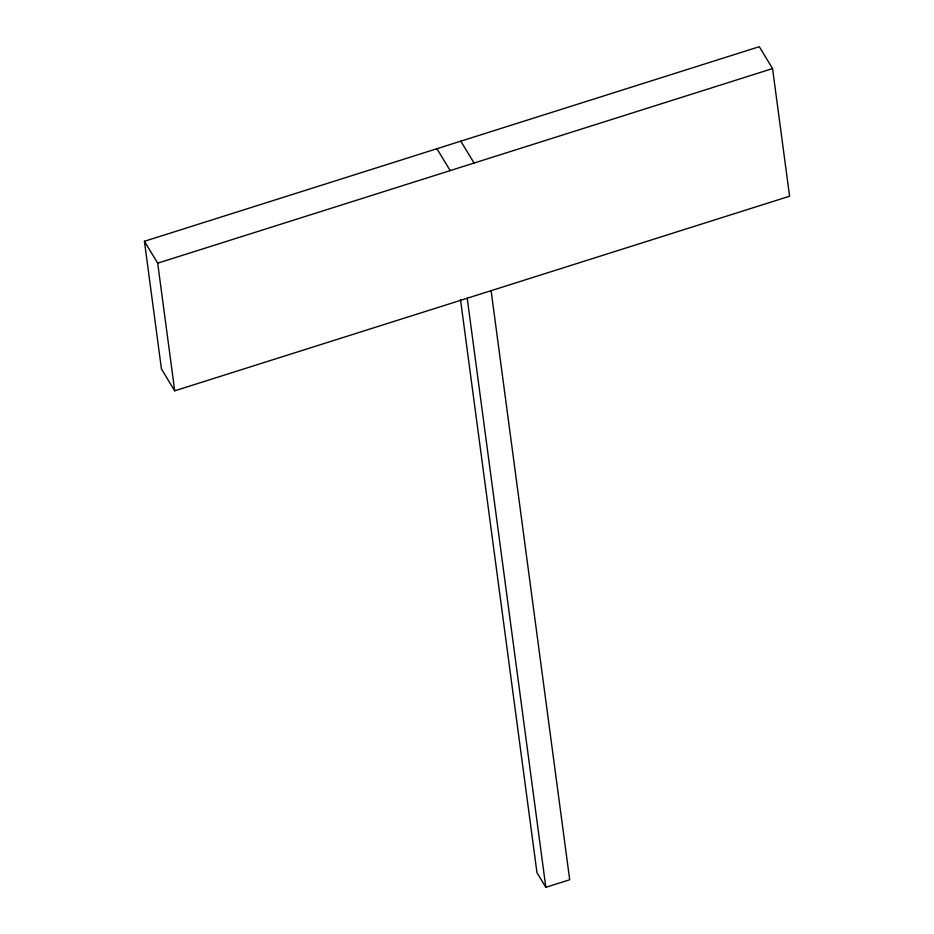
<?xml version="1.0" encoding="UTF-8"?>
<svg xmlns="http://www.w3.org/2000/svg" width="934" height="934" viewBox="0 0 934 934"><rect width="100%" height="100%" fill="white"/><g stroke="black" fill="none" stroke-linecap="round" stroke-linejoin="round"><path stroke-width="1.4" d="M144.42 241.299L759.284 46.7L772.558 68.579L789.58 196.21L174.716 390.809L161.442 368.942L144.42 241.299L157.683 263.178L174.716 390.809M157.683 263.178L772.558 68.579M460.497 299.534L536.98 872.718L545.83 887.3L569.705 879.746L491.109 290.672M460.801 141.174L474.075 163.041M436.925 148.728L450.2 170.595M467.222 298.226L545.83 887.3"/></g></svg>
